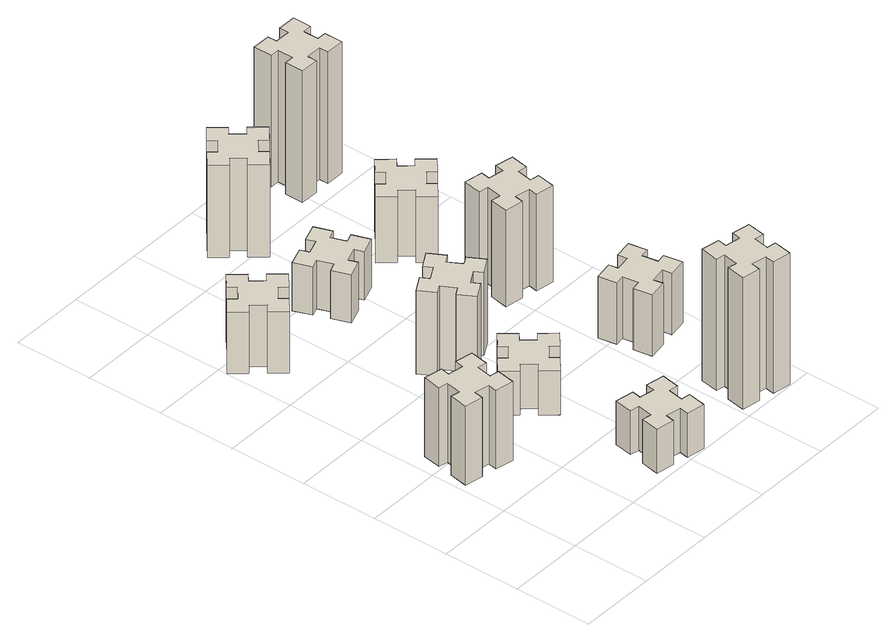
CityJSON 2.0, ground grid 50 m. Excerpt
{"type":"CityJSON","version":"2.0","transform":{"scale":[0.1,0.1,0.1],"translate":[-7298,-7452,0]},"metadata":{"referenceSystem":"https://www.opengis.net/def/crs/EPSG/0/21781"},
"CityObjects":{
"building1":{"type":"Building","attributes":{"class":"1000","function":"1000","usage":"1000","yearOfConstruction":2016,"roofType":"1000","measuredHeight":54,"storeysAboveGround":30,"storeysBelowGround":0},"geometry":[{"type":"Solid","lod":"1","boundaries":[[[[0,1,2,3,4,5,6,7,8,9,10,11,12,13,14,15,16,17,18,19]],[[17,16,20,21]],[[16,15,22,20]],[[15,14,23,22]],[[14,13,24,23]],[[13,12,25,24]],[[12,11,26,25]],[[11,10,27,26]],[[10,9,28,27]],[[9,8,29,28]],[[8,7,30,29]],[[7,6,31,30]],[[6,5,32,31]],[[5,4,33,32]],[[4,3,34,33]],[[3,2,35,34]],[[2,1,36,35]],[[1,0,37,36]],[[0,19,38,37]],[[19,18,39,38]],[[18,17,21,39]],[[24,25,26,27,28,29,30,31,32,33,34,35,36,37,38,39,21,20,22,23]]]]}]},
"building2":{"type":"Building","attributes":{"class":"1000","function":"1000","usage":"1000","yearOfConstruction":2016,"roofType":"1000","measuredHeight":42,"storeysAboveGround":30,"storeysBelowGround":0},"geometry":[{"type":"Solid","lod":"1","boundaries":[[[[40,41,42,43,44,45,46,47,48,49,50,51,52,53,54,55,56,57,58,59]],[[57,56,60,61]],[[56,55,62,60]],[[55,54,63,62]],[[54,53,64,63]],[[53,52,65,64]],[[52,51,66,65]],[[51,50,67,66]],[[50,49,68,67]],[[49,48,69,68]],[[48,47,70,69]],[[47,46,71,70]],[[46,45,72,71]],[[45,44,73,72]],[[44,43,74,73]],[[43,42,75,74]],[[42,41,76,75]],[[41,40,77,76]],[[40,59,78,77]],[[59,58,79,78]],[[58,57,61,79]],[[64,65,66,67,68,69,70,71,72,73,74,75,76,77,78,79,61,60,62,63]]]]}]},
"building3":{"type":"Building","attributes":{"class":"1000","function":"1000","usage":"1000","yearOfConstruction":2016,"roofType":"1000","measuredHeight":30,"storeysAboveGround":30,"storeysBelowGround":0},"geometry":[{"type":"Solid","lod":"1","boundaries":[[[[80,81,82,83,84,85,86,87,88,89,90,91,92,93,94,95,96,97,98,99]],[[97,96,100,101]],[[96,95,102,100]],[[95,94,103,102]],[[94,93,104,103]],[[93,92,105,104]],[[92,91,106,105]],[[91,90,107,106]],[[90,89,108,107]],[[89,88,109,108]],[[88,87,110,109]],[[87,86,111,110]],[[86,85,112,111]],[[85,84,113,112]],[[84,83,114,113]],[[83,82,115,114]],[[82,81,116,115]],[[81,80,117,116]],[[80,99,118,117]],[[99,98,119,118]],[[98,97,101,119]],[[104,105,106,107,108,109,110,111,112,113,114,115,116,117,118,119,101,100,102,103]]]]}]},
"building4":{"type":"Building","attributes":{"class":"1000","function":"1000","usage":"1000","yearOfConstruction":2016,"roofType":"1000","measuredHeight":30,"storeysAboveGround":30,"storeysBelowGround":0},"geometry":[{"type":"Solid","lod":"1","boundaries":[[[[120,121,122,123,124,125,126,127,128,129,130,131,132,133,134,135,136,137,138,139]],[[137,136,140,141]],[[136,135,142,140]],[[135,134,143,142]],[[134,133,144,143]],[[133,132,145,144]],[[132,131,146,145]],[[131,130,147,146]],[[130,129,148,147]],[[129,128,149,148]],[[128,127,150,149]],[[127,126,151,150]],[[126,125,152,151]],[[125,124,153,152]],[[124,123,154,153]],[[123,122,155,154]],[[122,121,156,155]],[[121,120,157,156]],[[120,139,158,157]],[[139,138,159,158]],[[138,137,141,159]],[[144,145,146,147,148,149,150,151,152,153,154,155,156,157,158,159,141,140,142,143]]]]}]},
"building5":{"type":"Building","attributes":{"class":"1000","function":"1000","usage":"1000","yearOfConstruction":2016,"roofType":"1000","measuredHeight":57,"storeysAboveGround":30,"storeysBelowGround":0},"geometry":[{"type":"Solid","lod":"1","boundaries":[[[[160,161,162,163,164,165,166,167,168,169,170,171,172,173,174,175,176,177,178,179]],[[177,176,180,181]],[[176,175,182,180]],[[175,174,183,182]],[[174,173,184,183]],[[173,172,185,184]],[[172,171,186,185]],[[171,170,187,186]],[[170,169,188,187]],[[169,168,189,188]],[[168,167,190,189]],[[167,166,191,190]],[[166,165,192,191]],[[165,164,193,192]],[[164,163,194,193]],[[163,162,195,194]],[[162,161,196,195]],[[161,160,197,196]],[[160,179,198,197]],[[179,178,199,198]],[[178,177,181,199]],[[184,185,186,187,188,189,190,191,192,193,194,195,196,197,198,199,181,180,182,183]]]]}]},
"building6":{"type":"Building","attributes":{"class":"1000","function":"1000","usage":"1000","yearOfConstruction":2016,"roofType":"1000","measuredHeight":33,"storeysAboveGround":30,"storeysBelowGround":0},"geometry":[{"type":"Solid","lod":"1","boundaries":[[[[200,201,202,203,204,205,206,207,208,209,210,211,212,213,214,215,216,217,218,219]],[[217,216,220,221]],[[216,215,222,220]],[[215,214,223,222]],[[214,213,224,223]],[[213,212,225,224]],[[212,211,226,225]],[[211,210,227,226]],[[210,209,228,227]],[[209,208,229,228]],[[208,207,230,229]],[[207,206,231,230]],[[206,205,232,231]],[[205,204,233,232]],[[204,203,234,233]],[[203,202,235,234]],[[202,201,236,235]],[[201,200,237,236]],[[200,219,238,237]],[[219,218,239,238]],[[218,217,221,239]],[[224,225,226,227,228,229,230,231,232,233,234,235,236,237,238,239,221,220,222,223]]]]}]},
"building7":{"type":"Building","attributes":{"class":"1000","function":"1000","usage":"1000","yearOfConstruction":2016,"roofType":"1000","measuredHeight":90,"storeysAboveGround":30,"storeysBelowGround":0},"geometry":[{"type":"Solid","lod":"1","boundaries":[[[[240,241,242,243,244,245,246,247,248,249,250,251,252,253,254,255,256,257,258,259]],[[257,256,260,261]],[[256,255,262,260]],[[255,254,263,262]],[[254,253,264,263]],[[253,252,265,264]],[[252,251,266,265]],[[251,250,267,266]],[[250,249,268,267]],[[249,248,269,268]],[[248,247,270,269]],[[247,246,271,270]],[[246,245,272,271]],[[245,244,273,272]],[[244,243,274,273]],[[243,242,275,274]],[[242,241,276,275]],[[241,240,277,276]],[[240,259,278,277]],[[259,258,279,278]],[[258,257,261,279]],[[264,265,266,267,268,269,270,271,272,273,274,275,276,277,278,279,261,260,262,263]]]]}]},
"building8":{"type":"Building","attributes":{"class":"1000","function":"1000","usage":"1000","yearOfConstruction":2016,"roofType":"1000","measuredHeight":63,"storeysAboveGround":30,"storeysBelowGround":0},"geometry":[{"type":"Solid","lod":"1","boundaries":[[[[280,281,282,283,284,285,286,287,288,289,290,291,292,293,294,295,296,297,298,299]],[[297,296,300,301]],[[296,295,302,300]],[[295,294,303,302]],[[294,293,304,303]],[[293,292,305,304]],[[292,291,306,305]],[[291,290,307,306]],[[290,289,308,307]],[[289,288,309,308]],[[288,287,310,309]],[[287,286,311,310]],[[286,285,312,311]],[[285,284,313,312]],[[284,283,314,313]],[[283,282,315,314]],[[282,281,316,315]],[[281,280,317,316]],[[280,299,318,317]],[[299,298,319,318]],[[298,297,301,319]],[[304,305,306,307,308,309,310,311,312,313,314,315,316,317,318,319,301,300,302,303]]]]}]},
"building9":{"type":"Building","attributes":{"class":"1000","function":"1000","usage":"1000","yearOfConstruction":2016,"roofType":"1000","measuredHeight":42,"storeysAboveGround":30,"storeysBelowGround":0},"geometry":[{"type":"Solid","lod":"1","boundaries":[[[[320,321,322,323,324,325,326,327,328,329,330,331,332,333,334,335,336,337,338,339]],[[337,336,340,341]],[[336,335,342,340]],[[335,334,343,342]],[[334,333,344,343]],[[333,332,345,344]],[[332,331,346,345]],[[331,330,347,346]],[[330,329,348,347]],[[329,328,349,348]],[[328,327,350,349]],[[327,326,351,350]],[[326,325,352,351]],[[325,324,353,352]],[[324,323,354,353]],[[323,322,355,354]],[[322,321,356,355]],[[321,320,357,356]],[[320,339,358,357]],[[339,338,359,358]],[[338,337,341,359]],[[344,345,346,347,348,349,350,351,352,353,354,355,356,357,358,359,341,340,342,343]]]]}]},
"building10":{"type":"Building","attributes":{"class":"1000","function":"1000","usage":"1000","yearOfConstruction":2016,"roofType":"1000","measuredHeight":66,"storeysAboveGround":30,"storeysBelowGround":0},"geometry":[{"type":"Solid","lod":"1","boundaries":[[[[360,361,362,363,364,365,366,367,368,369,370,371,372,373,374,375,376,377,378,379]],[[377,376,380,381]],[[376,375,382,380]],[[375,374,383,382]],[[374,373,384,383]],[[373,372,385,384]],[[372,371,386,385]],[[371,370,387,386]],[[370,369,388,387]],[[369,368,389,388]],[[368,367,390,389]],[[367,366,391,390]],[[366,365,392,391]],[[365,364,393,392]],[[364,363,394,393]],[[363,362,395,394]],[[362,361,396,395]],[[361,360,397,396]],[[360,379,398,397]],[[379,378,399,398]],[[378,377,381,399]],[[384,385,386,387,388,389,390,391,392,393,394,395,396,397,398,399,381,380,382,383]]]]}]},
"building11":{"type":"Building","attributes":{"class":"1000","function":"1000","usage":"1000","yearOfConstruction":2016,"roofType":"1000","measuredHeight":45,"storeysAboveGround":30,"storeysBelowGround":0},"geometry":[{"type":"Solid","lod":"1","boundaries":[[[[400,401,402,403,404,405,406,407,408,409,410,411,412,413,414,415,416,417,418,419]],[[417,416,420,421]],[[416,415,422,420]],[[415,414,423,422]],[[414,413,424,423]],[[413,412,425,424]],[[412,411,426,425]],[[411,410,427,426]],[[410,409,428,427]],[[409,408,429,428]],[[408,407,430,429]],[[407,406,431,430]],[[406,405,432,431]],[[405,404,433,432]],[[404,403,434,433]],[[403,402,435,434]],[[402,401,436,435]],[[401,400,437,436]],[[400,419,438,437]],[[419,418,439,438]],[[418,417,421,439]],[[424,425,426,427,428,429,430,431,432,433,434,435,436,437,438,439,421,420,422,423]]]]}]},
"building12":{"type":"Building","attributes":{"class":"1000","function":"1000","usage":"1000","yearOfConstruction":2016,"roofType":"1000","measuredHeight":90,"storeysAboveGround":30,"storeysBelowGround":0},"geometry":[{"type":"Solid","lod":"1","boundaries":[[[[440,441,442,443,444,445,446,447,448,449,450,451,452,453,454,455,456,457,458,459]],[[457,456,460,461]],[[456,455,462,460]],[[455,454,463,462]],[[454,453,464,463]],[[453,452,465,464]],[[452,451,466,465]],[[451,450,467,466]],[[450,449,468,467]],[[449,448,469,468]],[[448,447,470,469]],[[447,446,471,470]],[[446,445,472,471]],[[445,444,473,472]],[[444,443,474,473]],[[443,442,475,474]],[[442,441,476,475]],[[441,440,477,476]],[[440,459,478,477]],[[459,458,479,478]],[[458,457,461,479]],[[464,465,466,467,468,469,470,471,472,473,474,475,476,477,478,479,461,460,462,463]]]]}]}
},
"vertices":[
[345,877,0],[362,975,0],[421,965,0],[442,1083,0],[324,1104,0],[314,1045,0],[215,1062,0],[226,1121,0],[107,1142,0],[87,1024,0],[146,1014,0],[128,915,0],[69,926,0],[48,807,0],[167,787,0],[177,846,0],[275,828,0],[265,769,0],[383,748,0],[404,867,0],[275,828,540],[265,769,540],[177,846,540],[167,787,540],[48,807,540],[69,926,540],[128,915,540],[146,1014,540],[87,1024,540],[107,1142,540],[226,1121,540],[215,1062,540],[314,1045,540],[324,1104,540],[442,1083,540],[421,965,540],[362,975,540],[345,877,540],[404,867,540],[383,748,540],
[129,2393,0],[193,2316,0],[147,2278,0],[224,2186,0],[316,2263,0],[278,2309,0],[354,2373,0],[393,2327,0],[485,2404,0],[408,2496,0],[362,2458,0],[297,2534,0],[343,2573,0],[266,2665,0],[174,2588,0],[213,2542,0],[136,2477,0],[98,2523,0],[6,2446,0],[83,2354,0],[136,2477,420],[98,2523,420],[213,2542,420],[174,2588,420],[266,2665,420],[343,2573,420],[297,2534,420],[362,2458,420],[408,2496,420],[485,2404,420],[393,2327,420],[354,2373,420],[278,2309,420],[316,2263,420],[224,2186,420],[147,2278,420],[193,2316,420],[129,2393,420],[83,2354,420],[6,2446,420],
[886,274,0],[868,175,0],[809,186,0],[788,67,0],[907,47,0],[917,106,0],[1015,88,0],[1005,29,0],[1123,8,0],[1144,127,0],[1085,137,0],[1102,235,0],[1161,225,0],[1182,343,0],[1064,364,0],[1054,305,0],[955,322,0],[966,381,0],[847,402,0],[827,284,0],[955,322,300],[966,381,300],[1054,305,300],[1064,364,300],[1182,343,300],[1161,225,300],[1102,235,300],[1085,137,300],[1144,127,300],[1123,8,300],[1005,29,300],[1015,88,300],[917,106,300],[907,47,300],[788,67,300],[809,186,300],[868,175,300],[886,274,300],[827,284,300],[847,402,300],
[918,929,0],[994,993,0],[1033,947,0],[1125,1024,0],[1048,1116,0],[1002,1078,0],[937,1154,0],[983,1193,0],[906,1285,0],[814,1208,0],[853,1162,0],[776,1097,0],[738,1143,0],[646,1066,0],[723,974,0],[769,1013,0],[833,936,0],[787,898,0],[864,806,0],[956,883,0],[833,936,300],[787,898,300],[769,1013,300],[723,974,300],[646,1066,300],[738,1143,300],[776,1097,300],[853,1162,300],[814,1208,300],[906,1285,300],[983,1193,300],[937,1154,300],[1002,1078,300],[1048,1116,300],[1125,1024,300],[1033,947,300],[994,993,300],[918,929,300],[956,883,300],[864,806,300],
[765,1574,0],[815,1487,0],[763,1457,0],[823,1353,0],[927,1413,0],[897,1465,0],[984,1515,0],[1014,1463,0],[1118,1523,0],[1058,1627,0],[1006,1597,0],[956,1684,0],[1008,1714,0],[948,1818,0],[844,1758,0],[874,1706,0],[787,1656,0],[757,1708,0],[653,1648,0],[713,1544,0],[787,1656,570],[757,1708,570],[874,1706,570],[844,1758,570],[948,1818,570],[1008,1714,570],[956,1684,570],[1006,1597,570],[1058,1627,570],[1118,1523,570],[1014,1463,570],[984,1515,570],[897,1465,570],[927,1413,570],[823,1353,570],[763,1457,570],[815,1487,570],[765,1574,570],[713,1544,570],[653,1648,570],
[876,2305,0],[970,2339,0],[990,2283,0],[1103,2324,0],[1062,2437,0],[1006,2416,0],[972,2510,0],[1028,2530,0],[987,2643,0],[874,2602,0],[895,2546,0],[801,2512,0],[780,2568,0],[667,2527,0],[709,2414,0],[765,2435,0],[799,2341,0],[743,2320,0],[784,2207,0],[897,2249,0],[799,2341,330],[743,2320,330],[765,2435,330],[709,2414,330],[667,2527,330],[780,2568,330],[801,2512,330],[895,2546,330],[874,2602,330],[987,2643,330],[1028,2530,330],[972,2510,330],[1006,2416,330],[1062,2437,330],[1103,2324,330],[990,2283,330],[970,2339,330],[876,2305,330],[897,2249,330],[784,2207,330],
[1794,305,0],[1695,322,0],[1706,381,0],[1587,402,0],[1567,284,0],[1626,274,0],[1608,175,0],[1549,186,0],[1528,67,0],[1647,47,0],[1657,106,0],[1755,88,0],[1745,29,0],[1863,8,0],[1884,127,0],[1825,137,0],[1842,235,0],[1901,225,0],[1922,343,0],[1804,364,0],[1842,235,900],[1901,225,900],[1825,137,900],[1884,127,900],[1863,8,900],[1745,29,900],[1755,88,900],[1657,106,900],[1647,47,900],[1528,67,900],[1549,186,900],[1608,175,900],[1626,274,900],[1567,284,900],[1587,402,900],[1706,381,900],[1695,322,900],[1794,305,900],[1804,364,900],[1922,343,900],
[1102,3198,0],[1037,3274,0],[1083,3313,0],[1006,3405,0],[914,3328,0],[953,3282,0],[876,3217,0],[838,3263,0],[746,3186,0],[823,3094,0],[869,3133,0],[933,3056,0],[887,3018,0],[964,2926,0],[1056,3003,0],[1018,3049,0],[1094,3113,0],[1133,3067,0],[1225,3144,0],[1148,3236,0],[1094,3113,630],[1133,3067,630],[1018,3049,630],[1056,3003,630],[964,2926,630],[887,3018,630],[933,3056,630],[869,3133,630],[823,3094,630],[746,3186,630],[838,3263,630],[876,3217,630],[953,3282,630],[914,3328,630],[1006,3405,630],[1083,3313,630],[1037,3274,630],[1102,3198,630],[1148,3236,630],[1225,3144,630],
[1695,828,0],[1794,846,0],[1804,787,0],[1922,807,0],[1901,926,0],[1842,915,0],[1825,1014,0],[1884,1024,0],[1863,1142,0],[1745,1121,0],[1755,1062,0],[1657,1045,0],[1647,1104,0],[1528,1083,0],[1549,965,0],[1608,975,0],[1626,877,0],[1567,867,0],[1587,748,0],[1706,769,0],[1626,877,420],[1567,867,420],[1608,975,420],[1549,965,420],[1528,1083,420],[1647,1104,420],[1657,1045,420],[1755,1062,420],[1745,1121,420],[1863,1142,420],[1884,1024,420],[1825,1014,420],[1842,915,420],[1901,926,420],[1922,807,420],[1804,787,420],[1794,846,420],[1695,828,420],[1706,769,420],[1587,748,420],
[1557,1686,0],[1655,1668,0],[1645,1609,0],[1763,1588,0],[1784,1707,0],[1725,1717,0],[1742,1815,0],[1801,1805,0],[1822,1923,0],[1704,1944,0],[1694,1885,0],[1595,1902,0],[1606,1961,0],[1487,1982,0],[1467,1864,0],[1526,1854,0],[1508,1755,0],[1449,1766,0],[1428,1647,0],[1547,1627,0],[1508,1755,660],[1449,1766,660],[1526,1854,660],[1467,1864,660],[1487,1982,660],[1606,1961,660],[1595,1902,660],[1694,1885,660],[1704,1944,660],[1822,1923,660],[1801,1805,660],[1742,1815,660],[1725,1717,660],[1784,1707,660],[1763,1588,660],[1645,1609,660],[1655,1668,660],[1557,1686,660],[1547,1627,660],[1428,1647,660],
[1409,2393,0],[1473,2316,0],[1427,2278,0],[1504,2186,0],[1596,2263,0],[1558,2309,0],[1634,2373,0],[1673,2327,0],[1765,2404,0],[1688,2496,0],[1642,2458,0],[1577,2534,0],[1623,2573,0],[1546,2665,0],[1454,2588,0],[1493,2542,0],[1416,2477,0],[1378,2523,0],[1286,2446,0],[1363,2354,0],[1416,2477,450],[1378,2523,450],[1493,2542,450],[1454,2588,450],[1546,2665,450],[1623,2573,450],[1577,2534,450],[1642,2458,450],[1688,2496,450],[1765,2404,450],[1673,2327,450],[1634,2373,450],[1558,2309,450],[1596,2263,450],[1504,2186,450],[1427,2278,450],[1473,2316,450],[1409,2393,450],[1363,2354,450],[1286,2446,450],
[1575,3155,0],[1675,3155,0],[1675,3095,0],[1795,3095,0],[1795,3215,0],[1735,3215,0],[1735,3315,0],[1795,3315,0],[1795,3435,0],[1675,3435,0],[1675,3375,0],[1575,3375,0],[1575,3435,0],[1455,3435,0],[1455,3315,0],[1515,3315,0],[1515,3215,0],[1455,3215,0],[1455,3095,0],[1575,3095,0],[1515,3215,900],[1455,3215,900],[1515,3315,900],[1455,3315,900],[1455,3435,900],[1575,3435,900],[1575,3375,900],[1675,3375,900],[1675,3435,900],[1795,3435,900],[1795,3315,900],[1735,3315,900],[1735,3215,900],[1795,3215,900],[1795,3095,900],[1675,3095,900],[1675,3155,900],[1575,3155,900],[1575,3095,900],[1455,3095,900]
]}
